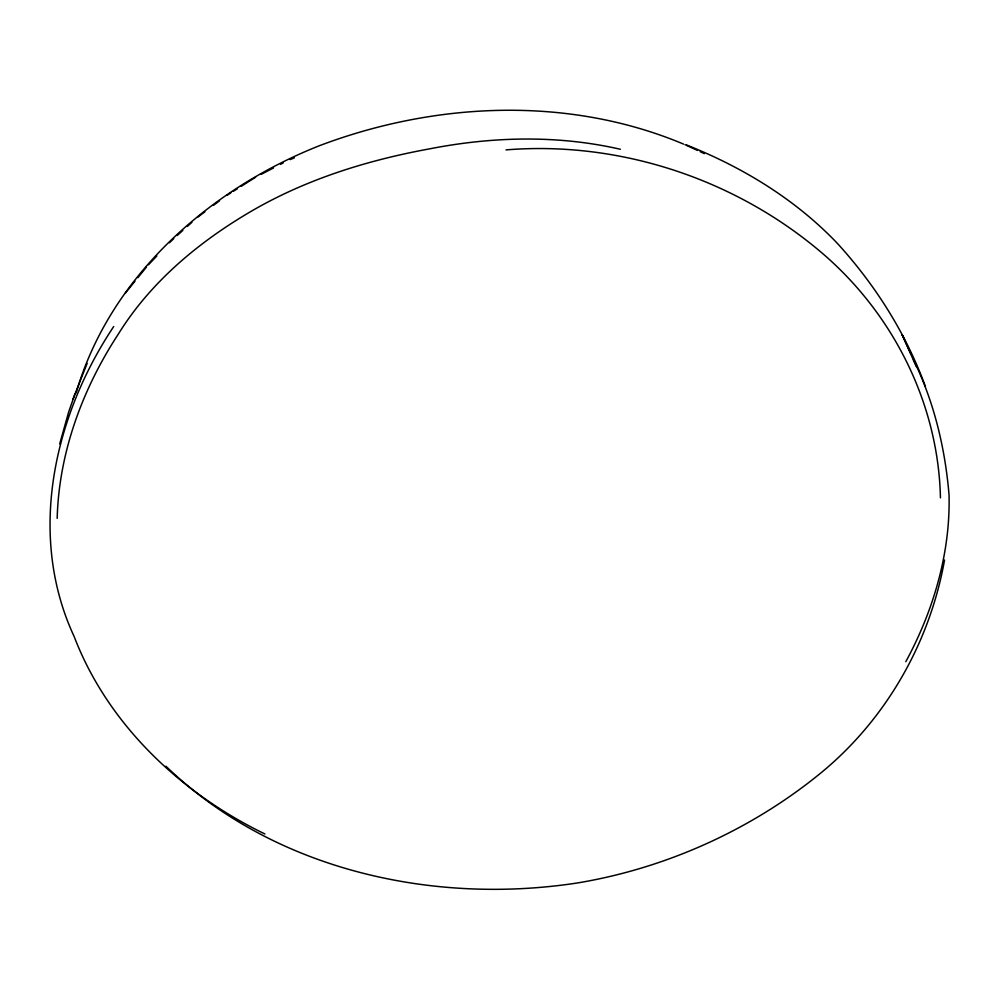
<?xml version="1.0" encoding="UTF-8"?>
<svg xmlns="http://www.w3.org/2000/svg" width="999" height="999" viewBox="0 0 999 999"><rect width="100%" height="100%" fill="white"/><g stroke="black" fill="none" stroke-linecap="round" stroke-linejoin="round"><path stroke-width="1.5" d="M57.18 518.381C58.916 452.472 82.642 388.536 118.556 333.741C150.624 282.03 198.664 242.045 250.761 211.538C305.507 179.495 366.733 160.402 428.871 148.988C492.07 136.538 557.33 134.828 620.379 149.263M944.53 560.064C929.694 643.506 885.027 721.066 819.03 774.45C749.849 830.419 665.858 868.081 578.146 882.854C433.104 905.306 273.414 870.079 165.946 766.221M76.136 392.932C109.74 276.848 208.978 189.61 318.831 145.929C434.565 101.948 568.181 95.579 683.591 144.118M59.715 443.881L68.594 412.237L75.012 393.756M73.002 399.175L87.125 363.399M905.793 661.713C933.391 610.801 950.449 553.284 949.05 495.054C945.166 448.301 934.102 401.985 913.448 359.715M113.699 326.536C53.746 416.483 26.973 535.139 74.163 636.563C107.842 724.6 181.131 793.418 264.922 833.978M125.462 292.982L135.015 281.194M137.874 277.66L146.478 267.058M148.476 264.772L156.855 255.969M169.418 242.769L173.776 238.549M177.16 235.514L182.817 230.457M187.35 226.411L191.87 222.365M197.527 217.32L204.857 211.8M213.411 205.369L219.518 200.774M226.935 195.367L230.844 192.882M233.454 191.234L237.362 188.761M241.271 186.289L255.607 177.21M261.139 174.35L273.589 167.919M280.507 164.348L283.266 162.912M290.185 159.603L294.343 157.854M506.031 149.887C619.792 140.684 735.439 179.096 822.115 253.084C893.331 314.011 938.373 403.758 940.446 497.852M686.713 145.055C742.969 167.395 795.828 199.625 837.699 243.719C875.574 285.402 905.918 333.454 925.386 386.426M685.039 144.668L697.452 150.437M700.212 151.711L704.357 153.646M916.358 366.658L902.122 334.702L910.876 353.771"/></g></svg>
